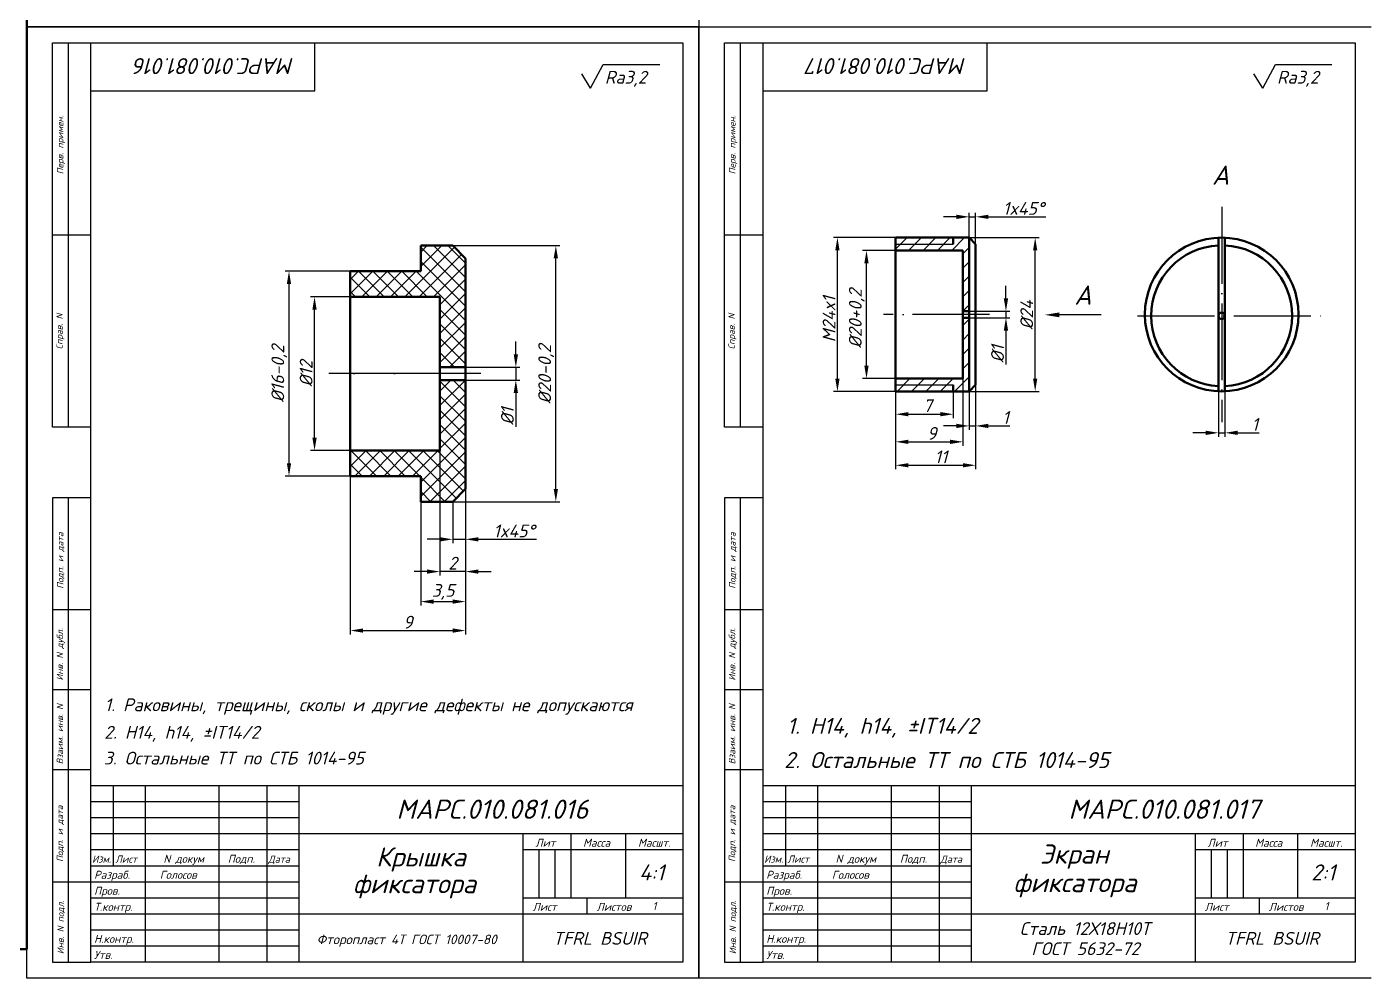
# Model space of a CAD drawing. Header units: millimetres. Extents: x -5427 to 3670, y -5891 to 948.
# Drawn here: x -4587.1 to -4167.1, y -239.5 to 57.5 of the extents above; entities that cross this region are included whole.
import ezdxf
from ezdxf.enums import TextEntityAlignment as Align

# ---------------------------------------------------------------- set-up
doc = ezdxf.new("R2010")
doc.units = ezdxf.units.MM
doc.header["$MEASUREMENT"] = 0
doc.linetypes.add('ACAD_ISO04W100', pattern=[30, 24, -3, 0, -3])
doc.layers.add('оси', color=1, linetype='ACAD_ISO04W100')
doc.layers.add('Толстые', color=7, linetype='Continuous', lineweight=50)
doc.layers.add('Тонкие', color=140, linetype='Continuous', lineweight=25)
doc.styles.get("Standard").update_dxf_attribs({"font": 'isocpeui.ttf'})
doc.styles.add('Для рамки', font='simplex.shx', dxfattribs={"oblique": 15, "height": 4})
doc.dimstyles.new('ISO-25', dxfattribs={"dimtxt": 4, "dimasz": 4, "dimexe": 1.25, "dimexo": 0, "dimtad": 1, "dimtxsty": 'Standard', "dimcen": 2.5, "dimadec": 0, "dimazin": 0, "dimtfac": 1, "dimtmove": 0, "dimatfit": 3, "dimfxl": 1, "dimarcsym": 0})

# ---------------------------------------------------------------- blocks, each defined once
blk = doc.blocks.new('BORDER')
for p, q in [((1, 0), (1, 1)), ((0, 0), (1, 0))]:
    blk.add_line(p, q)
blk = doc.blocks.new('*D633')
at = {"layer": 'Defpoints', "color": 0, "transparency": 16777216}
for p in [(-4497.24, -26.78), (-4486.07, -26.78), (-4486.07, -74.78)]:
    blk.add_point(p, dxfattribs=at)
at = {"layer": 'Тонкие', "color": 0, "lineweight": -2, "transparency": 16777216}
for p, q in [((-4486.07, -26.78), (-4498.49, -26.78)), ((-4497.24, -70.78), (-4497.24, -30.78)), ((-4486.07, -74.78), (-4498.49, -74.78))]:
    blk.add_line(p, q, dxfattribs=at)
at = {"layer": 'Тонкие', "color": 0, "transparency": 16777216}
for points in [[(-4497.91, -30.78), (-4496.58, -30.78), (-4497.24, -26.78)], [(-4497.91, -70.78), (-4496.58, -70.78), (-4497.24, -74.78)]]:
    blk.add_solid(points, dxfattribs=at)
at = {"layer": 'Тонкие', "color": 0, "transparency": 16777216, "insert": (-4499.87, -50.78), "char_height": 4, "attachment_point": 5, "rotation": 90}
blk.add_mtext('%%c12', dxfattribs=at)
blk = doc.blocks.new('*D634')
at = {"layer": 'Defpoints', "color": 0, "transparency": 16777216}
for p in [(-4505.22, -18.78), (-4486.07, -18.78), (-4486.07, -82.78)]:
    blk.add_point(p, dxfattribs=at)
at = {"layer": 'Тонкие', "color": 0, "lineweight": -2, "transparency": 16777216}
for p, q in [((-4486.07, -18.78), (-4506.47, -18.78)), ((-4505.22, -78.78), (-4505.22, -22.78)), ((-4486.07, -82.78), (-4506.47, -82.78))]:
    blk.add_line(p, q, dxfattribs=at)
at = {"layer": 'Тонкие', "color": 0, "transparency": 16777216}
for points in [[(-4505.89, -22.78), (-4504.56, -22.78), (-4505.22, -18.78)], [(-4505.89, -78.78), (-4504.56, -78.78), (-4505.22, -82.78)]]:
    blk.add_solid(points, dxfattribs=at)
at = {"layer": 'Тонкие', "color": 0, "transparency": 16777216, "insert": (-4508.25, -50.78), "char_height": 4, "attachment_point": 5, "rotation": 90}
blk.add_mtext('%%c16-0,2', dxfattribs=at)
blk = doc.blocks.new('*D635')
at = {"layer": 'Defpoints', "color": 0, "transparency": 16777216}
for p in [(-4454.07, -10.78), (-4421.85, -10.78), (-4454.07, -90.78)]:
    blk.add_point(p, dxfattribs=at)
at = {"layer": 'Тонкие', "color": 0, "lineweight": -2, "transparency": 16777216}
for p, q in [((-4454.07, -10.78), (-4420.6, -10.78)), ((-4421.85, -86.78), (-4421.85, -14.78)), ((-4454.07, -90.78), (-4420.6, -90.78))]:
    blk.add_line(p, q, dxfattribs=at)
at = {"layer": 'Тонкие', "color": 0, "transparency": 16777216}
for points in [[(-4422.52, -14.78), (-4421.18, -14.78), (-4421.85, -10.78)], [(-4422.52, -86.78), (-4421.18, -86.78), (-4421.85, -90.78)]]:
    blk.add_solid(points, dxfattribs=at)
at = {"layer": 'Тонкие', "color": 0, "transparency": 16777216, "insert": (-4424.87, -50.95), "char_height": 4, "attachment_point": 5, "rotation": 90}
blk.add_mtext('%%c20-0,2', dxfattribs=at)
blk = doc.blocks.new('*D636')
at = {"layer": 'Defpoints', "color": 0, "transparency": 16777216}
for p in [(-4450.07, -86.78), (-4454.07, -90.78), (-4454.07, -102.51)]:
    blk.add_point(p, dxfattribs=at)
at = {"layer": 'Тонкие', "color": 0, "lineweight": -2, "transparency": 16777216}
for p, q in [((-4450.07, -86.78), (-4450.07, -103.76)), ((-4454.07, -90.78), (-4454.07, -103.76)), ((-4458.07, -102.51), (-4462.07, -102.51)), ((-4454.07, -102.51), (-4450.07, -102.51)), ((-4446.07, -102.51), (-4427.93, -102.51))]:
    blk.add_line(p, q, dxfattribs=at)
at = {"layer": 'Тонкие', "color": 0, "transparency": 16777216}
for points in [[(-4458.07, -101.85), (-4458.07, -103.18), (-4454.07, -102.51)], [(-4446.07, -101.85), (-4446.07, -103.18), (-4450.07, -102.51)]]:
    blk.add_solid(points, dxfattribs=at)
at = {"layer": 'Тонкие', "color": 0, "transparency": 16777216, "insert": (-4434.9, -99.89), "char_height": 4, "attachment_point": 5}
blk.add_mtext('1x45%%d', dxfattribs=at)
blk = doc.blocks.new('*D637')
at = {"layer": 'Defpoints', "color": 0, "transparency": 16777216}
for p in [(-4458.07, -74.2), (-4450.07, -86.78), (-4458.07, -112.58)]:
    blk.add_point(p, dxfattribs=at)
at = {"layer": 'Тонкие', "color": 0, "lineweight": -2, "transparency": 16777216}
for p, q in [((-4458.07, -74.2), (-4458.07, -113.83)), ((-4450.07, -86.78), (-4450.07, -113.83)), ((-4462.07, -112.58), (-4466.07, -112.58)), ((-4450.07, -112.58), (-4458.07, -112.58)), ((-4446.07, -112.58), (-4442.07, -112.58))]:
    blk.add_line(p, q, dxfattribs=at)
at = {"layer": 'Тонкие', "color": 0, "transparency": 16777216}
for points in [[(-4462.07, -111.92), (-4462.07, -113.25), (-4458.07, -112.58)], [(-4446.07, -111.92), (-4446.07, -113.25), (-4450.07, -112.58)]]:
    blk.add_solid(points, dxfattribs=at)
at = {"layer": 'Тонкие', "color": 0, "transparency": 16777216, "insert": (-4454.07, -109.96), "char_height": 4, "attachment_point": 5}
blk.add_mtext('2', dxfattribs=at)
blk = doc.blocks.new('*D638')
at = {"layer": 'Defpoints', "color": 0, "transparency": 16777216}
for p in [(-4450.07, -86.78), (-4464.07, -90.78), (-4450.07, -121.96)]:
    blk.add_point(p, dxfattribs=at)
at = {"layer": 'Тонкие', "color": 0, "lineweight": -2, "transparency": 16777216}
for p, q in [((-4450.07, -86.78), (-4450.07, -123.21)), ((-4464.07, -90.78), (-4464.07, -123.21)), ((-4460.07, -121.96), (-4454.07, -121.96))]:
    blk.add_line(p, q, dxfattribs=at)
at = {"layer": 'Тонкие', "color": 0, "transparency": 16777216}
for points in [[(-4460.07, -121.29), (-4460.07, -122.62), (-4464.07, -121.96)], [(-4454.07, -121.29), (-4454.07, -122.62), (-4450.07, -121.96)]]:
    blk.add_solid(points, dxfattribs=at)
at = {"layer": 'Тонкие', "color": 0, "transparency": 16777216, "insert": (-4457.07, -118.93), "char_height": 4, "attachment_point": 5}
blk.add_mtext('3,5', dxfattribs=at)
blk = doc.blocks.new('*D639')
at = {"layer": 'Defpoints', "color": 0, "transparency": 16777216}
for p in [(-4486.07, -82.78), (-4450.07, -86.78), (-4450.07, -131)]:
    blk.add_point(p, dxfattribs=at)
at = {"layer": 'Тонкие', "color": 0, "lineweight": -2, "transparency": 16777216}
for p, q in [((-4486.07, -82.78), (-4486.07, -132.25)), ((-4450.07, -86.78), (-4450.07, -132.25)), ((-4482.07, -131), (-4454.07, -131))]:
    blk.add_line(p, q, dxfattribs=at)
at = {"layer": 'Тонкие', "color": 0, "transparency": 16777216}
for points in [[(-4482.07, -130.33), (-4482.07, -131.67), (-4486.07, -131)], [(-4454.07, -130.33), (-4454.07, -131.67), (-4450.07, -131)]]:
    blk.add_solid(points, dxfattribs=at)
at = {"layer": 'Тонкие', "color": 0, "transparency": 16777216, "insert": (-4468.07, -128.38), "char_height": 4, "attachment_point": 5}
blk.add_mtext('9', dxfattribs=at)
blk = doc.blocks.new('*D640')
at = {"layer": 'Defpoints', "color": 0, "transparency": 16777216}
for p in [(-4450.07, -48.78), (-4450.07, -52.78), (-4434.35, -52.78)]:
    blk.add_point(p, dxfattribs=at)
at = {"layer": 'Тонкие', "color": 0, "lineweight": -2, "transparency": 16777216}
for p, q in [((-4434.35, -44.78), (-4434.35, -40.78)), ((-4450.07, -48.78), (-4433.1, -48.78)), ((-4434.35, -48.78), (-4434.35, -52.78)), ((-4450.07, -52.78), (-4433.1, -52.78)), ((-4434.35, -56.78), (-4434.35, -67.42))]:
    blk.add_line(p, q, dxfattribs=at)
at = {"layer": 'Тонкие', "color": 0, "transparency": 16777216}
for points in [[(-4435.01, -44.78), (-4433.68, -44.78), (-4434.35, -48.78)], [(-4435.01, -56.78), (-4433.68, -56.78), (-4434.35, -52.78)]]:
    blk.add_solid(points, dxfattribs=at)
at = {"layer": 'Тонкие', "color": 0, "transparency": 16777216, "insert": (-4436.97, -64.1), "char_height": 4, "attachment_point": 5, "rotation": 90}
blk.add_mtext('%%c1', dxfattribs=at)
blk = doc.blocks.new('*D641')
at = {"layer": 'Defpoints', "color": 0, "transparency": 16777216}
for p in [(-4324.79, -12.31), (-4315.68, -12.31), (-4315.68, -52.31)]:
    blk.add_point(p, dxfattribs=at)
at = {"layer": 'Тонкие', "color": 0, "lineweight": -2, "transparency": 16777216}
for p, q in [((-4315.68, -12.31), (-4326.04, -12.31)), ((-4324.79, -48.31), (-4324.79, -16.31)), ((-4315.68, -52.31), (-4326.04, -52.31))]:
    blk.add_line(p, q, dxfattribs=at)
at = {"layer": 'Тонкие', "color": 0, "transparency": 16777216}
for points in [[(-4325.46, -16.31), (-4324.13, -16.31), (-4324.79, -12.31)], [(-4325.46, -48.31), (-4324.13, -48.31), (-4324.79, -52.31)]]:
    blk.add_solid(points, dxfattribs=at)
at = {"layer": 'Тонкие', "color": 0, "transparency": 16777216, "insert": (-4327.82, -33.57), "char_height": 4, "attachment_point": 5, "rotation": 90}
blk.add_mtext('%%c20+0,2', dxfattribs=at)
blk = doc.blocks.new('*D642')
at = {"layer": 'Defpoints', "color": 0, "transparency": 16777216}
for p in [(-4333.87, -8.31), (-4315.92, -8.31), (-4315.68, -56.31)]:
    blk.add_point(p, dxfattribs=at)
at = {"layer": 'Тонкие', "color": 0, "lineweight": -2, "transparency": 16777216}
for p, q in [((-4315.92, -8.31), (-4335.12, -8.31)), ((-4333.87, -52.31), (-4333.87, -12.31)), ((-4315.68, -56.31), (-4335.12, -56.31))]:
    blk.add_line(p, q, dxfattribs=at)
at = {"layer": 'Тонкие', "color": 0, "transparency": 16777216}
for points in [[(-4334.54, -12.31), (-4333.2, -12.31), (-4333.87, -8.31)], [(-4334.54, -52.31), (-4333.2, -52.31), (-4333.87, -56.31)]]:
    blk.add_solid(points, dxfattribs=at)
at = {"layer": 'Тонкие', "color": 0, "transparency": 16777216, "insert": (-4336.49, -33.8), "char_height": 4, "attachment_point": 5, "rotation": 90}
blk.add_mtext('M24x1', dxfattribs=at)
blk = doc.blocks.new('*D643')
at = {"layer": 'Defpoints', "color": 0, "transparency": 16777216}
for p in [(-4293, -8.31), (-4272.08, -8.31), (-4292.68, -56.31)]:
    blk.add_point(p, dxfattribs=at)
at = {"layer": 'Тонкие', "color": 0, "lineweight": -2, "transparency": 16777216}
for p, q in [((-4293, -8.31), (-4270.83, -8.31)), ((-4272.08, -52.31), (-4272.08, -12.31)), ((-4292.68, -56.31), (-4270.83, -56.31))]:
    blk.add_line(p, q, dxfattribs=at)
at = {"layer": 'Тонкие', "color": 0, "transparency": 16777216}
for points in [[(-4272.75, -12.31), (-4271.41, -12.31), (-4272.08, -8.31)], [(-4272.75, -52.31), (-4271.41, -52.31), (-4272.08, -56.31)]]:
    blk.add_solid(points, dxfattribs=at)
at = {"layer": 'Тонкие', "color": 0, "transparency": 16777216, "insert": (-4274.71, -32.45), "char_height": 4, "attachment_point": 5, "rotation": 90}
blk.add_mtext('%%c24', dxfattribs=at)
blk = doc.blocks.new('*D644')
at = {"layer": 'Defpoints', "color": 0, "transparency": 16777216}
for p in [(-4315.68, -56.31), (-4297.68, -56.31), (-4297.68, -63.45)]:
    blk.add_point(p, dxfattribs=at)
at = {"layer": 'Тонкие', "color": 0, "lineweight": -2, "transparency": 16777216}
for p, q in [((-4315.68, -56.31), (-4315.68, -64.7)), ((-4297.68, -56.31), (-4297.68, -64.7)), ((-4311.68, -63.45), (-4301.68, -63.45))]:
    blk.add_line(p, q, dxfattribs=at)
at = {"layer": 'Тонкие', "color": 0, "transparency": 16777216}
for points in [[(-4311.68, -62.78), (-4311.68, -64.11), (-4315.68, -63.45)], [(-4301.68, -62.78), (-4301.68, -64.11), (-4297.68, -63.45)]]:
    blk.add_solid(points, dxfattribs=at)
at = {"layer": 'Тонкие', "color": 0, "transparency": 16777216, "insert": (-4305.73, -60.8), "char_height": 4, "attachment_point": 5}
blk.add_mtext('7', dxfattribs=at)
blk = doc.blocks.new('*D645')
at = {"layer": 'Defpoints', "color": 0, "transparency": 16777216}
for p in [(-4294.68, -52.31), (-4315.68, -56.31), (-4294.68, -72.07)]:
    blk.add_point(p, dxfattribs=at)
at = {"layer": 'Тонкие', "color": 0, "lineweight": -2, "transparency": 16777216}
for p, q in [((-4294.68, -52.31), (-4294.68, -73.32)), ((-4315.68, -56.31), (-4315.68, -73.32)), ((-4311.68, -72.07), (-4298.68, -72.07))]:
    blk.add_line(p, q, dxfattribs=at)
at = {"layer": 'Тонкие', "color": 0, "transparency": 16777216}
for points in [[(-4311.68, -71.4), (-4311.68, -72.74), (-4315.68, -72.07)], [(-4298.68, -71.4), (-4298.68, -72.74), (-4294.68, -72.07)]]:
    blk.add_solid(points, dxfattribs=at)
at = {"layer": 'Тонкие', "color": 0, "transparency": 16777216, "insert": (-4304.38, -69.44), "char_height": 4, "attachment_point": 5}
blk.add_mtext('9', dxfattribs=at)
blk = doc.blocks.new('*D646')
at = {"layer": 'Defpoints', "color": 0, "transparency": 16777216}
for p in [(-4290.68, -54.31), (-4315.68, -56.31), (-4290.68, -79.39)]:
    blk.add_point(p, dxfattribs=at)
at = {"layer": 'Тонкие', "color": 0, "lineweight": -2, "transparency": 16777216}
for p, q in [((-4290.68, -54.31), (-4290.68, -80.64)), ((-4315.68, -56.31), (-4315.68, -80.64)), ((-4311.68, -79.39), (-4294.68, -79.39))]:
    blk.add_line(p, q, dxfattribs=at)
at = {"layer": 'Тонкие', "color": 0, "transparency": 16777216}
for points in [[(-4311.68, -78.72), (-4311.68, -80.05), (-4315.68, -79.39)], [(-4294.68, -78.72), (-4294.68, -80.05), (-4290.68, -79.39)]]:
    blk.add_solid(points, dxfattribs=at)
at = {"layer": 'Тонкие', "color": 0, "transparency": 16777216, "insert": (-4301.53, -76.76), "char_height": 4, "attachment_point": 5}
blk.add_mtext('11', dxfattribs=at)
blk = doc.blocks.new('*D647')
at = {"layer": 'Defpoints', "color": 0, "transparency": 16777216}
for p in [(-4290.68, -1.82), (-4292.68, -8.31), (-4290.68, -10.31)]:
    blk.add_point(p, dxfattribs=at)
at = {"layer": 'Тонкие', "color": 0, "lineweight": -2, "transparency": 16777216}
for p, q in [((-4296.68, -1.82), (-4300.68, -1.82)), ((-4292.68, -8.31), (-4292.68, -0.57)), ((-4292.68, -1.82), (-4290.68, -1.82)), ((-4290.68, -10.31), (-4290.68, -0.57)), ((-4286.68, -1.82), (-4268.74, -1.82))]:
    blk.add_line(p, q, dxfattribs=at)
at = {"layer": 'Тонкие', "color": 0, "transparency": 16777216}
for points in [[(-4296.68, -1.15), (-4296.68, -2.48), (-4292.68, -1.82)], [(-4286.68, -1.15), (-4286.68, -2.48), (-4290.68, -1.82)]]:
    blk.add_solid(points, dxfattribs=at)
at = {"layer": 'Тонкие', "color": 0, "transparency": 16777216, "insert": (-4275.71, 0.81), "char_height": 4, "attachment_point": 5}
blk.add_mtext('1x45%%d', dxfattribs=at)
blk = doc.blocks.new('*D648')
at = {"layer": 'Defpoints', "color": 0, "transparency": 16777216}
for p in [(-4292.68, -31.31), (-4292.68, -33.31), (-4281.21, -33.31)]:
    blk.add_point(p, dxfattribs=at)
at = {"layer": 'Тонкие', "color": 0, "lineweight": -2, "transparency": 16777216}
for p, q in [((-4281.21, -27.31), (-4281.21, -23.31)), ((-4292.68, -31.31), (-4279.96, -31.31)), ((-4292.68, -33.31), (-4279.96, -33.31)), ((-4281.21, -31.31), (-4281.21, -33.31)), ((-4281.21, -37.31), (-4281.21, -47.95))]:
    blk.add_line(p, q, dxfattribs=at)
at = {"layer": 'Тонкие', "color": 0, "transparency": 16777216}
for points in [[(-4281.88, -27.31), (-4280.54, -27.31), (-4281.21, -31.31)], [(-4281.88, -37.31), (-4280.54, -37.31), (-4281.21, -33.31)]]:
    blk.add_solid(points, dxfattribs=at)
at = {"layer": 'Тонкие', "color": 0, "transparency": 16777216, "insert": (-4283.84, -44.63), "char_height": 4, "attachment_point": 5, "rotation": 90}
blk.add_mtext('%%c1', dxfattribs=at)
blk = doc.blocks.new('*D649')
at = {"layer": 'Defpoints', "color": 0, "transparency": 16777216}
for p in [(-4214.8, -56.29), (-4212.8, -56.29), (-4212.8, -69.26)]:
    blk.add_point(p, dxfattribs=at)
at = {"layer": 'Тонкие', "color": 0, "lineweight": -2, "transparency": 16777216}
for p, q in [((-4214.8, -56.29), (-4214.8, -70.51)), ((-4212.8, -56.29), (-4212.8, -70.51)), ((-4218.8, -69.26), (-4222.8, -69.26)), ((-4214.8, -69.26), (-4212.8, -69.26)), ((-4208.8, -69.26), (-4202.1, -69.26))]:
    blk.add_line(p, q, dxfattribs=at)
at = {"layer": 'Тонкие', "color": 0, "transparency": 16777216}
for points in [[(-4218.8, -68.59), (-4218.8, -69.93), (-4214.8, -69.26)], [(-4208.8, -68.59), (-4208.8, -69.93), (-4212.8, -69.26)]]:
    blk.add_solid(points, dxfattribs=at)
at = {"layer": 'Тонкие', "color": 0, "transparency": 16777216, "insert": (-4203.45, -66.63), "char_height": 4, "attachment_point": 5}
blk.add_mtext('1', dxfattribs=at)
blk = doc.blocks.new('*D650')
at = {"layer": 'Defpoints', "color": 0, "transparency": 16777216}
for p in [(-4290.68, -54.31), (-4292.68, -56.25), (-4290.68, -67.1)]:
    blk.add_point(p, dxfattribs=at)
at = {"layer": 'Тонкие', "color": 0, "lineweight": -2, "transparency": 16777216}
for p, q in [((-4290.68, -54.31), (-4290.68, -68.35)), ((-4292.68, -56.25), (-4292.68, -68.35)), ((-4296.68, -67.1), (-4300.68, -67.1)), ((-4292.68, -67.1), (-4290.68, -67.1)), ((-4286.68, -67.1), (-4279.98, -67.1))]:
    blk.add_line(p, q, dxfattribs=at)
at = {"layer": 'Тонкие', "color": 0, "transparency": 16777216}
for points in [[(-4296.68, -66.43), (-4296.68, -67.77), (-4292.68, -67.1)], [(-4286.68, -66.43), (-4286.68, -67.77), (-4290.68, -67.1)]]:
    blk.add_solid(points, dxfattribs=at)
at = {"layer": 'Тонкие', "color": 0, "transparency": 16777216, "insert": (-4281.33, -64.48), "char_height": 4, "attachment_point": 5}
blk.add_mtext('1', dxfattribs=at)

msp = doc.modelspace()

# ---------------------------------------------------------------- hatches: boundary and pattern name
at = {"layer": 'Тонкие'}
h = msp.add_hatch(dxfattribs=at)
h.set_pattern_fill('ANSI31', color=256, style=0)
h.set_pattern_definition([(45, (-6890.926, 1031.9053), (-2.245064, 2.245064), [])])
h.paths.add_polyline_path([(-4315.684, -10.312), (-4315.684, -12.312), (-4294.685, -12.312), (-4294.685, -31.312), (-4292.685, -31.312), (-4292.685, -8.312), (-4297.684, -8.312), (-4297.684, -10.312)])
h.paths.add_polyline_path([(-4297.684, -10.312), (-4297.684, -8.312), (-4315.684, -8.312), (-4315.684, -10.312)], flags=16)
h.paths.add_polyline_path([(-4297.684, -56.312), (-4297.684, -54.312), (-4315.684, -54.312), (-4315.684, -56.312)])
h.paths.add_polyline_path([(-4297.684, -54.312), (-4297.684, -56.312), (-4292.685, -56.312), (-4292.685, -33.312), (-4294.685, -33.312), (-4294.685, -52.312), (-4315.684, -52.312), (-4315.684, -54.312)])
h = msp.add_hatch(dxfattribs=at)
h.set_pattern_fill('ANSI37', color=256, style=0)
h.set_pattern_definition([(45, (-6872.227, 1031.9053), (-2.245064, 2.245064), []), (135, (-6872.227, 1031.9053), (-2.245064, -2.245064), [])])
h.paths.add_polyline_path([(-4464.068, -82.777), (-4464.068, -90.777), (-4454.069, -90.777), (-4450.069, -86.777), (-4450.069, -52.777), (-4458.069, -52.777), (-4458.069, -74.777), (-4486.068, -74.777), (-4486.068, -82.777)])
h.paths.add_polyline_path([(-4486.068, -18.777), (-4486.068, -26.777), (-4458.069, -26.777), (-4458.069, -48.777), (-4450.069, -48.777), (-4450.069, -14.777), (-4454.069, -10.777), (-4464.068, -10.777), (-4464.068, -18.777)])

# ---------------------------------------------------------------- linework, layer by layer
for p, q in [((-4587.118, 57.486), (-4587.118, 354.486)), ((-4377.118, 354.486), (-4377.118, 57.486)), ((-4377.118, 57.486), (-4587.118, 57.486)), ((-4587.118, -239.514), (-4587.118, 57.486)), ((-4587.118, 57.486), (-4377.118, 57.486)), ((-4377.118, 57.486), (-4377.118, -239.514)), ((-4377.118, -239.514), (-4377.118, 57.486)), ((-4377.118, 57.486), (-4167.118, 57.486)), ((-4579.118, -67.514), (-4579.118, 52.486)), ((-4579.118, 52.486), (-4567.118, 52.486)), ((-4574.118, -67.514), (-4574.118, 52.486)), ((-4567.118, 52.486), (-4382.118, 52.486)), ((-4567.118, -234.514), (-4567.118, 52.486)), ((-4497.118, 37.486), (-4497.118, 52.486)), ((-4382.118, 52.486), (-4382.118, -234.514)), ((-4369.118, -67.514), (-4369.118, 52.486)), ((-4369.118, 52.486), (-4357.118, 52.486)), ((-4364.118, -67.514), (-4364.118, 52.486)), ((-4357.118, -234.514), (-4357.118, 52.486)), ((-4357.118, 52.486), (-4172.118, 52.486)), ((-4287.118, 37.486), (-4287.118, 52.486)), ((-4172.118, 52.486), (-4172.118, -234.514)), ((-4567.118, 37.486), (-4497.118, 37.486)), ((-4357.118, 37.486), (-4287.118, 37.486)), ((-4567.118, -7.514), (-4579.118, -7.514)), ((-4357.118, -7.514), (-4369.118, -7.514)), ((-4567.118, -67.514), (-4579.118, -67.514)), ((-4357.118, -67.514), (-4369.118, -67.514)), ((-4579.118, -89.514), (-4579.118, -234.514)), ((-4567.118, -89.514), (-4579.118, -89.514)), ((-4574.118, -234.514), (-4574.118, -89.514)), ((-4369.118, -89.514), (-4369.118, -234.514)), ((-4357.118, -89.514), (-4369.118, -89.514)), ((-4364.118, -234.514), (-4364.118, -89.514)), ((-4567.118, -124.514), (-4579.118, -124.514)), ((-4357.118, -124.514), (-4369.118, -124.514)), ((-4567.118, -149.514), (-4579.118, -149.514)), ((-4357.118, -149.514), (-4369.118, -149.514)), ((-4567.118, -174.514), (-4579.118, -174.514)), ((-4357.118, -174.514), (-4369.118, -174.514)), ((-4382.118, -179.514), (-4567.118, -179.514)), ((-4560.118, -179.514), (-4560.118, -204.514)), ((-4560.118, -179.514), (-4560.118, -204.514)), ((-4550.118, -179.514), (-4550.118, -234.514)), ((-4550.118, -179.514), (-4550.118, -234.514)), ((-4527.118, -179.514), (-4527.118, -234.514)), ((-4527.118, -179.514), (-4527.118, -234.514)), ((-4512.118, -179.514), (-4512.118, -234.514)), ((-4512.118, -179.514), (-4512.118, -234.514)), ((-4502.118, -179.514), (-4502.118, -234.514)), ((-4502.118, -179.514), (-4502.118, -234.514)), ((-4172.118, -179.514), (-4357.118, -179.514)), ((-4350.118, -179.514), (-4350.118, -204.514)), ((-4350.118, -179.514), (-4350.118, -204.514)), ((-4340.118, -179.514), (-4340.118, -234.514)), ((-4340.118, -179.514), (-4340.118, -234.514)), ((-4317.118, -179.514), (-4317.118, -234.514)), ((-4317.118, -179.514), (-4317.118, -234.514)), ((-4302.118, -179.514), (-4302.118, -234.514)), ((-4302.118, -179.514), (-4302.118, -234.514)), ((-4292.118, -179.514), (-4292.118, -234.514)), ((-4292.118, -179.514), (-4292.118, -234.514)), ((-4382.118, -194.514), (-4502.118, -194.514)), ((-4432.118, -194.514), (-4432.118, -234.514)), ((-4432.118, -194.514), (-4432.118, -234.514)), ((-4417.118, -194.514), (-4417.118, -214.514)), ((-4417.118, -194.514), (-4417.118, -214.514)), ((-4400.118, -194.514), (-4400.118, -214.514)), ((-4400.118, -194.514), (-4400.118, -214.514)), ((-4172.118, -194.514), (-4292.118, -194.514)), ((-4222.118, -194.514), (-4222.118, -234.514)), ((-4222.118, -194.514), (-4222.118, -234.514)), ((-4207.118, -194.514), (-4207.118, -214.514)), ((-4207.118, -194.514), (-4207.118, -214.514)), ((-4190.118, -194.514), (-4190.118, -214.514)), ((-4190.118, -194.514), (-4190.118, -214.514)), ((-4502.118, -199.514), (-4567.118, -199.514)), ((-4382.118, -199.514), (-4432.118, -199.514)), ((-4292.118, -199.514), (-4357.118, -199.514)), ((-4172.118, -199.514), (-4222.118, -199.514)), ((-4502.118, -204.514), (-4567.118, -204.514)), ((-4502.118, -204.514), (-4567.118, -204.514)), ((-4292.118, -204.514), (-4357.118, -204.514)), ((-4292.118, -204.514), (-4357.118, -204.514)), ((-4567.118, -209.514), (-4579.118, -209.514)), ((-4357.118, -209.514), (-4369.118, -209.514)), ((-4382.118, -214.514), (-4432.118, -214.514)), ((-4382.118, -214.514), (-4432.118, -214.514)), ((-4412.118, -214.514), (-4412.118, -219.514)), ((-4412.118, -214.514), (-4412.118, -219.514)), ((-4172.118, -214.514), (-4222.118, -214.514)), ((-4172.118, -214.514), (-4222.118, -214.514)), ((-4202.118, -214.514), (-4202.118, -219.514)), ((-4202.118, -214.514), (-4202.118, -219.514)), ((-4382.118, -219.514), (-4502.118, -219.514)), ((-4382.118, -219.514), (-4502.118, -219.514)), ((-4172.118, -219.514), (-4292.118, -219.514)), ((-4172.118, -219.514), (-4292.118, -219.514)), ((-4579.118, -234.514), (-4567.118, -234.514)), ((-4382.118, -234.514), (-4567.118, -234.514)), ((-4369.118, -234.514), (-4357.118, -234.514)), ((-4172.118, -234.514), (-4357.118, -234.514)), ((-4377.118, -239.514), (-4587.118, -239.514)), ((-4167.118, -239.514), (-4377.118, -239.514))]:
    msp.add_line(p, q)
at = {"layer": 'оси'}
for p, q in [((-4213.798, 1.257), (-4213.798, -65.881)), ((-4286.371, -32.312), (-4319.475, -32.312)), ((-4240.089, -32.707), (-4180.494, -32.707)), ((-4445.25, -50.777), (-4492.762, -50.777)), ((-4457.83, -50.777), (-4492.762, -50.777))]:
    msp.add_line(p, q, dxfattribs=at)
at = {"layer": 'Толстые'}
for p, q in [((-4292.685, -8.312), (-4315.684, -8.312)), ((-4315.684, -8.312), (-4315.684, -56.312)), ((-4297.684, -8.312), (-4297.684, -10.312)), ((-4290.685, -10.312), (-4292.685, -8.312)), ((-4292.685, -56.312), (-4292.685, -8.312)), ((-4214.798, -8.333), (-4214.798, -56.291)), ((-4212.798, -8.333), (-4212.798, -56.291)), ((-4454.069, -10.777), (-4464.068, -10.777)), ((-4464.068, -10.777), (-4464.068, -18.777)), ((-4450.069, -14.777), (-4454.069, -10.777)), ((-4294.685, -12.312), (-4315.684, -12.312)), ((-4294.685, -52.312), (-4294.685, -12.312)), ((-4290.685, -54.312), (-4290.685, -10.312)), ((-4450.069, -86.777), (-4450.069, -14.777)), ((-4486.068, -18.777), (-4486.068, -82.777)), ((-4464.068, -18.777), (-4486.068, -18.777)), ((-4458.069, -26.777), (-4486.068, -26.777)), ((-4458.069, -74.777), (-4458.069, -26.777)), ((-4292.685, -31.312), (-4294.685, -31.312)), ((-4292.685, -33.312), (-4294.685, -33.312)), ((-4450.069, -48.777), (-4458.069, -48.777)), ((-4450.069, -52.777), (-4458.069, -52.777)), ((-4294.685, -52.312), (-4315.684, -52.312)), ((-4297.684, -56.312), (-4297.684, -54.312)), ((-4292.685, -56.312), (-4290.685, -54.312)), ((-4292.685, -56.312), (-4315.684, -56.312)), ((-4458.069, -74.777), (-4486.068, -74.777)), ((-4464.068, -82.777), (-4486.068, -82.777)), ((-4464.068, -82.777), (-4464.068, -90.777)), ((-4450.069, -86.777), (-4454.069, -90.777)), ((-4454.069, -90.777), (-4464.068, -90.777))]:
    msp.add_line(p, q, dxfattribs=at)
for centre, radius in [((-4213.798, -32.312), 24), ((-4213.798, -32.707), 1)]:
    msp.add_circle(centre, radius, dxfattribs=at)
for start, end in [(92.60525, 267.39475), (272.60525, 87.39475)]:
    msp.add_arc((-4213.798, -32.707), 22, start, end, dxfattribs=at)
at = {"layer": 'Тонкие'}
for p, q in [((-4410.991, 38.335), (-4413.716, 42.79)), ((-4410.991, 38.335), (-4407.026, 45.76)), ((-4407.026, 45.76), (-4389.361, 45.756)), ((-4200.991, 38.335), (-4203.716, 42.79)), ((-4200.991, 38.335), (-4197.026, 45.76)), ((-4197.026, 45.76), (-4179.361, 45.756)), ((-4315.684, -10.312), (-4297.684, -10.312)), ((-4251.502, -32.423), (-4264.56, -32.423)), ((-4315.684, -54.312), (-4297.684, -54.312)), ((-4502.118, -184.514), (-4567.118, -184.514)), ((-4292.118, -184.514), (-4357.118, -184.514)), ((-4502.118, -189.514), (-4567.118, -189.514)), ((-4292.118, -189.514), (-4357.118, -189.514)), ((-4502.118, -194.514), (-4567.118, -194.514)), ((-4292.118, -194.514), (-4357.118, -194.514)), ((-4427.118, -199.514), (-4427.118, -214.514)), ((-4427.118, -199.514), (-4427.118, -214.514)), ((-4422.118, -199.514), (-4422.118, -214.514)), ((-4422.118, -199.514), (-4422.118, -214.514)), ((-4217.118, -199.514), (-4217.118, -214.514)), ((-4217.118, -199.514), (-4217.118, -214.514)), ((-4212.118, -199.514), (-4212.118, -214.514)), ((-4212.118, -199.514), (-4212.118, -214.514)), ((-4502.118, -209.514), (-4567.118, -209.514)), ((-4502.118, -209.514), (-4567.118, -209.514)), ((-4292.118, -209.514), (-4357.118, -209.514)), ((-4292.118, -209.514), (-4357.118, -209.514)), ((-4502.118, -214.514), (-4567.118, -214.514)), ((-4502.118, -214.514), (-4567.118, -214.514)), ((-4292.118, -214.514), (-4357.118, -214.514)), ((-4292.118, -214.514), (-4357.118, -214.514)), ((-4502.118, -219.514), (-4567.118, -219.514)), ((-4502.118, -219.514), (-4567.118, -219.514)), ((-4292.118, -219.514), (-4357.118, -219.514)), ((-4292.118, -219.514), (-4357.118, -219.514)), ((-4502.118, -224.514), (-4567.118, -224.514)), ((-4502.118, -224.514), (-4567.118, -224.514)), ((-4292.118, -224.514), (-4357.118, -224.514)), ((-4292.118, -224.514), (-4357.118, -224.514)), ((-4502.118, -229.514), (-4567.118, -229.514)), ((-4502.118, -229.514), (-4567.118, -229.514)), ((-4292.118, -229.514), (-4357.118, -229.514)), ((-4292.118, -229.514), (-4357.118, -229.514))]:
    msp.add_line(p, q, dxfattribs=at)
msp.add_solid([(-4264.56, -31.673), (-4264.56, -33.173), (-4269.06, -32.423)], dxfattribs=at)

# ---------------------------------------------------------------- block references
at = {"layer": 'Толстые', "xscale": 420, "yscale": 297, "zscale": 420}
msp.add_blockref('BORDER', (-5007.118, -230.514), dxfattribs=at)

# ---------------------------------------------------------------- texts
at = {"layer": 'Тонкие'}
for s, p in [('МАРС.010.081.016', (-4503.557, 47.749)), ('МАРС.010.081.017', (-4293.557, 47.749))]:
    msp.add_text(s, height=5, rotation=180, dxfattribs=at).set_placement(p)
for s, height, p in [('Ra3,2', 4, (-4406.529, 39.761)), ('Ra3,2', 4, (-4196.529, 39.761)), ('A', 6, (-4216.836, 8.203)), ('A', 6, (-4259.849, -29.255)), ('1. Раковины, трещины, сколы и другие дефекты не допускаются', 4, (-4562.808, -156.188)), ('1. H14, h14, %%pIT14/2', 5, (-4349.613, -163.255)), ('2. H14, h14, %%pIT14/2', 4, (-4562.932, -164.764)), ('3. Остальные ТТ по СТБ 1014-95', 4, (-4563.101, -172.824)), ('2. Остальные ТТ по СТБ 1014-95', 5, (-4350.512, -173.935)), ('МАРС.010.081.016', 6, (-4471.662, -189.786)), ('МАРС.010.081.017', 6, (-4261.662, -189.786)), ('Изм.', 2.25, (-4566.75, -203.469)), ('Лист', 2.25, (-4559.463, -203.469)), ('Дата', 2.25, (-4511.714, -203.5)), ('Крышка', 6, (-4478.006, -204.654)), ('Изм.', 2.25, (-4356.75, -203.469)), ('Лист', 2.25, (-4349.463, -203.469)), ('Дата', 2.25, (-4301.714, -203.5)), ('Экран', 6, (-4270.597, -203.778)), ('4:1', 5, (-4395.83, -209.011)), ('2:1', 5, (-4185.83, -209.011)), ('Разраб.', 2.5, (-4566.118, -208.514)), ('Голосов', 2.5, (-4545.586, -208.514)), ('фиксатора', 6, (-4485.236, -213.017)), ('Разраб.', 2.5, (-4356.118, -208.514)), ('Голосов', 2.5, (-4335.586, -208.514)), ('фиксатора', 6, (-4278.886, -212.685)), ('Пров.', 2.5, (-4566.118, -213.514)), ('Пров.', 2.5, (-4356.118, -213.514)), ('Т.контр.', 2.5, (-4566.118, -218.514)), ('Лист', 2.5, (-4429.118, -218.514)), ('Листов', 2.5, (-4409.118, -218.514)), ('1', 2.5, (-4391.68, -218.28)), ('Т.контр.', 2.5, (-4356.118, -218.514)), ('Лист', 2.5, (-4219.118, -218.514)), ('Листов', 2.5, (-4199.118, -218.514)), ('1', 2.5, (-4181.68, -218.28)), ('Сталь 12Х18Н10Т', 4, (-4276.899, -226.057)), ('Н.контр.', 2.5, (-4566.118, -228.514)), ('Фторопласт 4Т ГОСТ 10007-80', 3, (-4496.589, -228.928)), ('TFRL BSUIR', 4, (-4422.77, -229.109)), ('Н.контр.', 2.5, (-4356.118, -228.514)), ('TFRL BSUIR', 4, (-4212.77, -229.109)), ('ГОСТ 5632-72', 4, (-4273.292, -232.337)), ('Утв.', 2.5, (-4566.118, -233.514)), ('Утв.', 2.5, (-4356.118, -233.514))]:
    msp.add_text(s, height=height, dxfattribs=at).set_placement(p)
at = {"layer": 'Тонкие', "linetype": 'Continuous', "style": 'Для рамки', "oblique": 15}
for s, p in [('Перв. примен.', (-4575.713, 11.458)), ('Перв. примен.', (-4365.713, 11.458)), ('Справ. N', (-4575.957, -43.176)), ('Справ. N', (-4365.957, -43.176)), ('Подп. и дата', (-4575.697, -117.955)), ('Подп. и дата', (-4365.697, -117.955)), ('Инв. N дубл.', (-4575.795, -146.595)), ('Инв. N дубл.', (-4365.795, -146.595)), ('Взаим. инв. N', (-4575.795, -172.757)), ('Взаим. инв. N', (-4365.795, -172.757)), ('Подп. и дата', (-4575.795, -203.257)), ('Подп. и дата', (-4365.795, -203.257)), ('Инв. N подл.', (-4575.569, -232.028)), ('Инв. N подл.', (-4365.569, -232.028))]:
    msp.add_text(s, height=2, rotation=90, dxfattribs=at).set_placement(p)
at = {"layer": 'Тонкие'}
for s, p in [('Лит', (-4425.118, -198.514)), ('Масса', (-4409.118, -198.514)), ('Масшт.', (-4391.118, -198.514)), ('Лит', (-4215.118, -198.514)), ('Масса', (-4199.118, -198.514)), ('Масшт.', (-4181.118, -198.514)), ('N докум', (-4538.118, -203.514)), ('Подп.', (-4520.118, -203.514)), ('N докум', (-4328.118, -203.514)), ('Подп.', (-4310.118, -203.514))]:
    msp.add_text(s, height=2.5, dxfattribs=at).set_placement(p, align=Align.CENTER)

# ---------------------------------------------------------------- dimensions: what is measured, and where the dimension line sits
for base, p1, p2, text, picture, middle in [((-4290.685, -1.817), (-4292.685, -8.312), (-4290.685, -10.312), '1x45%%d', '*D647', (-4275.714, 0.808)), ((-4290.685, -67.101), (-4292.685, -56.248), (-4290.685, -54.312), '1', '*D650', (-4281.334, -64.476)), ((-4212.798, -69.259), (-4214.798, -56.291), (-4212.798, -56.291), '1', '*D649', (-4203.447, -66.634)), ((-4458.069, -112.582), (-4450.069, -86.777), (-4458.069, -74.197), '2', '*D637', (-4454.069, -109.957)), ((-4450.069, -131.001), (-4486.068, -82.777), (-4450.069, -86.777), '9', '*D639', (-4468.069, -128.376)), ((-4450.069, -121.958), (-4464.068, -90.777), (-4450.069, -86.777), '3,5', '*D638', (-4457.069, -118.933))]:
    dim = msp.add_linear_dim(base=base, p1=p1, p2=p2, text=text, dimstyle='ISO-25', dxfattribs=at)
    dim.commit()
    dim.dimension.update_dxf_attribs({"geometry": picture, "text_midpoint": middle})
for base, p1, p2, text, picture, middle in [((-4333.87, -8.312), (-4315.684, -56.312), (-4315.918, -8.312), 'M24x1', '*D642', (-4333.87, -33.8)), ((-4272.081, -8.312), (-4292.685, -56.312), (-4292.999, -8.312), '%%c24', '*D643', (-4272.081, -32.453)), ((-4421.85, -10.777), (-4454.069, -90.777), (-4454.069, -10.777), '%%c20-0,2', '*D635', (-4421.85, -50.951)), ((-4324.794, -12.312), (-4315.684, -52.312), (-4315.684, -12.312), '%%c20+0,2', '*D641', (-4324.794, -33.574))]:
    dim = msp.add_linear_dim(base=base, p1=p1, p2=p2, angle=90, text=text, dimstyle='ISO-25', dxfattribs=at)
    dim.commit()
    dim.dimension.update_dxf_attribs({"geometry": picture, "text_midpoint": middle, "dimtype": 160})
for base, p1, p2, text, picture, middle in [((-4505.222, -18.777), (-4486.068, -82.777), (-4486.068, -18.777), '%%c16-0,2', '*D634', (-4508.247, -50.777)), ((-4281.21, -33.312), (-4292.685, -31.312), (-4292.685, -33.312), '%%c1', '*D648', (-4283.835, -44.633)), ((-4497.244, -26.777), (-4486.068, -74.777), (-4486.068, -26.777), '%%c12', '*D633', (-4499.869, -50.777)), ((-4434.348, -52.777), (-4450.069, -48.777), (-4450.069, -52.777), '%%c1', '*D640', (-4436.973, -64.097))]:
    dim = msp.add_linear_dim(base=base, p1=p1, p2=p2, angle=90, text=text, dimstyle='ISO-25', dxfattribs=at)
    dim.commit()
    dim.dimension.update_dxf_attribs({"geometry": picture, "text_midpoint": middle})
for base, p1, p2, text, picture, middle in [((-4294.685, -72.069), (-4315.684, -56.312), (-4294.685, -52.312), '9', '*D645', (-4304.384, -72.069)), ((-4290.685, -79.387), (-4315.684, -56.312), (-4290.685, -54.312), '11', '*D646', (-4301.526, -79.387)), ((-4297.684, -63.448), (-4315.684, -56.312), (-4297.684, -56.312), '7', '*D644', (-4305.729, -63.448)), ((-4454.069, -102.515), (-4450.069, -86.777), (-4454.069, -90.777), '1x45%%d', '*D636', (-4434.905, -102.515))]:
    dim = msp.add_linear_dim(base=base, p1=p1, p2=p2, text=text, dimstyle='ISO-25', dxfattribs=at)
    dim.commit()
    dim.dimension.update_dxf_attribs({"geometry": picture, "text_midpoint": middle, "dimtype": 160})

doc.saveas('drawing.dxf')
